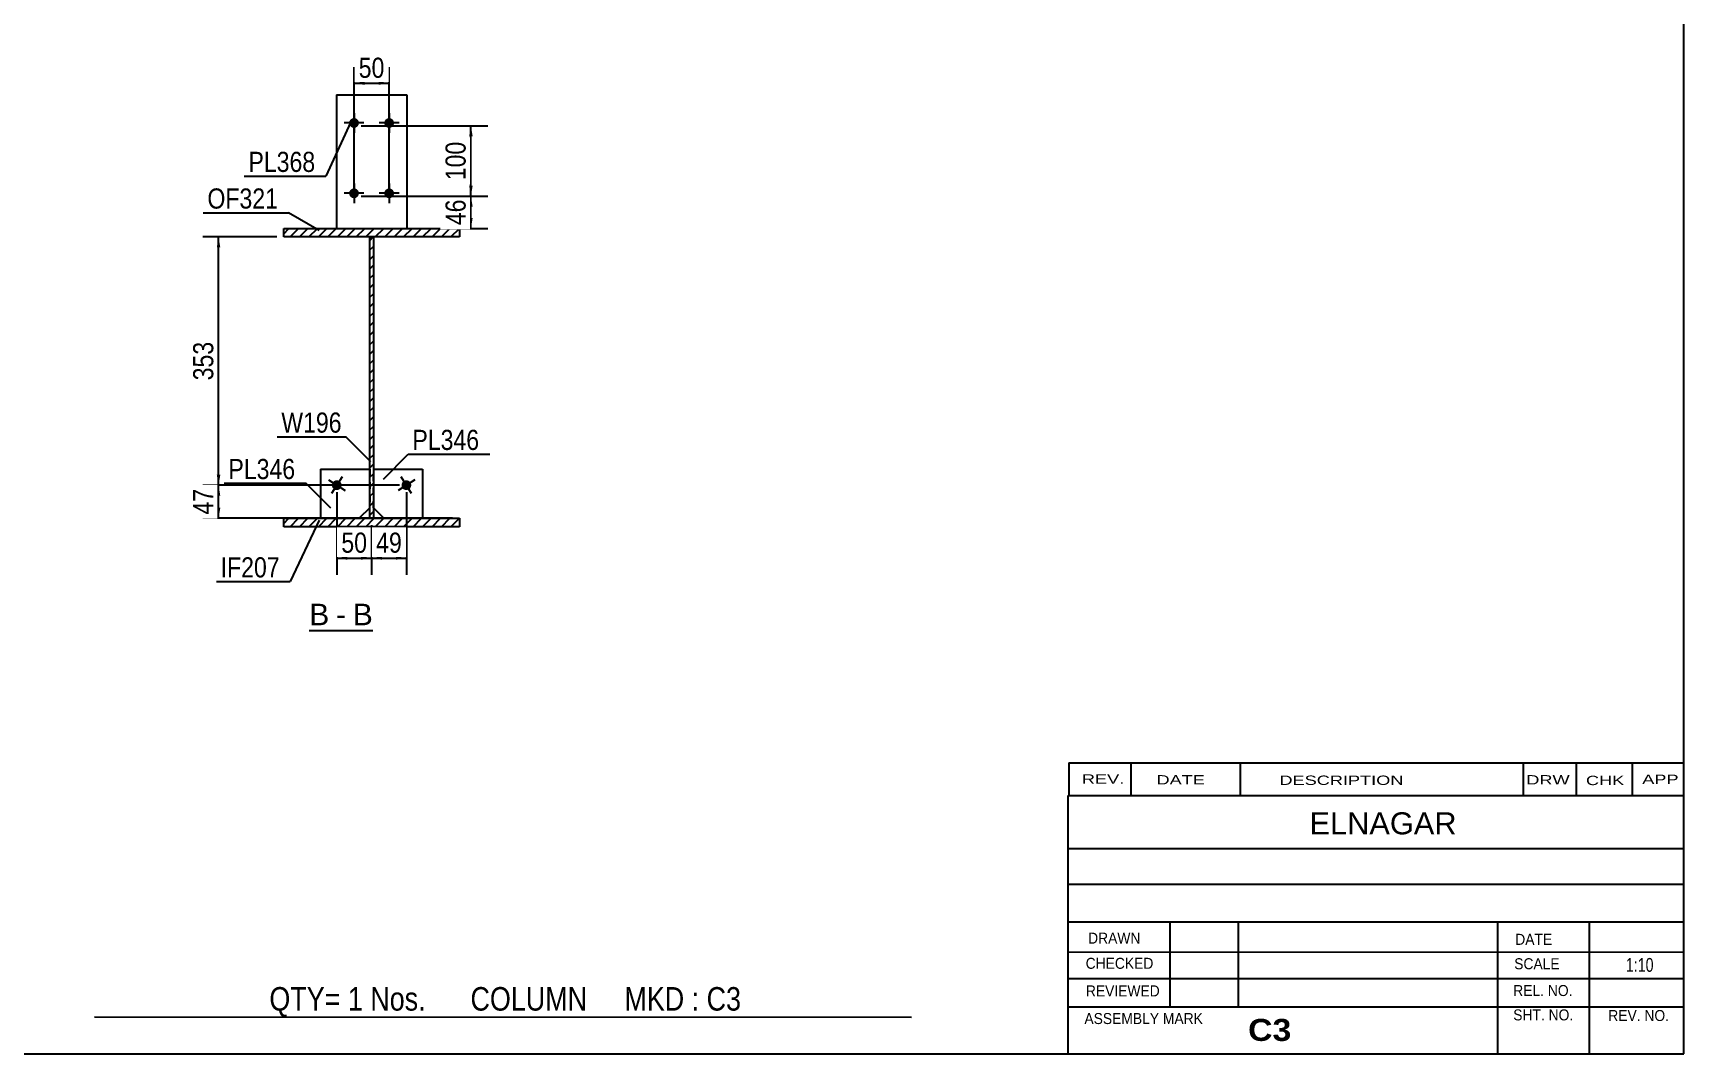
# Model space of a CAD drawing. Header units: millimetres. Extents: x -338 to 65, y -171 to 106.
# Drawn here: x -170.2 to 64.7, y -171.4 to -26.2 of the extents above; entities that cross this region are included whole.
import ezdxf

# ---------------------------------------------------------------- set-up
doc = ezdxf.new("R2010")
doc.units = ezdxf.units.MM
doc.linetypes.add('DXK_LINE_DOT1', pattern=[1.8814, 0.9407, -0.9407])
doc.styles.add('Arial', font='ARIAL.TTF', dxfattribs={"height": 0.2})
doc.styles.add('Arial Bold', font='ARIALBD.TTF', dxfattribs={"height": 0.2})
doc.styles.add('Arial Narrow', font='ARIALN.TTF', dxfattribs={"height": 0.2})

# ---------------------------------------------------------------- blocks, each defined once
blk = doc.blocks.new('Unknown-629260861-1210')
at = {"color": 5, "linetype": 'Continuous'}
for p, q in [((64.7, -171.39), (64.7, 105.61)), ((-335.3, -171.39), (64.7, -171.39))]:
    blk.add_line(p, q, dxfattribs=at)
blk = doc.blocks.new('Unknown-629260861-13 - 1261')
at = {"color": 7, "linetype": 'Continuous'}
blk.add_line((-130.86, -111.19), (-121.83, -111.19), dxfattribs=at)
at = {"color": 0, "linetype": 'Continuous'}
blk.add_wipeout([(-128.01, -110.44), (-128.01, -107.24), (-130.86, -107.24), (-130.86, -110.44)], dxfattribs=at)
at = {"color": 96, "linetype": 'Continuous', "style": 'Arial'}
blk.add_text('B', height=3.06, dxfattribs=at).set_placement((-130.86, -110.44))
at = {"color": 0, "linetype": 'Continuous'}
blk.add_wipeout([(-125.63, -110.44), (-125.63, -107.24), (-127.05, -107.24), (-127.05, -110.44)], dxfattribs=at)
blk.add_wipeout([(-121.83, -110.44), (-121.83, -107.24), (-124.67, -107.24), (-124.67, -110.44)], dxfattribs=at)
at = {"color": 96, "linetype": 'Continuous', "style": 'Arial'}
for s, p in [('B', (-124.67, -110.44)), ('-', (-127.05, -110.44))]:
    blk.add_text(s, height=3.06, dxfattribs=at).set_placement(p)
blk = doc.blocks.new('Part-629260861-1308 - 1261')
at = {"color": 2, "linetype": 'Continuous'}
for p, q in [((-121.74, -88.23), (-114.74, -88.23)), ((-114.74, -88.23), (-114.74, -95.23)), ((-120.24, -95.23), (-121.74, -93.73))]:
    blk.add_line(p, q, dxfattribs=at)
at = {"color": 7, "linetype": 'DXK_LINE_DOT1'}
for p, q in [((-121.74, -93.73), (-121.74, -88.23)), ((-114.74, -95.23), (-120.24, -95.23))]:
    blk.add_line(p, q, dxfattribs=at)
blk = doc.blocks.new('Part-629260861-1284 - 1261')
at = {"linetype": 'Continuous'}
h = blk.add_hatch(dxfattribs=at)
h.set_pattern_fill('', scale=0.3, style=0, pattern_type=0)
h.set_pattern_definition([(45, (-121.7417, -55.2273), (-0.67352, 0.67352), [])])
h.paths.add_polyline_path([(-121.74, -95.23), (-121.74, -55.23), (-122.24, -55.23), (-122.24, -95.23)])
at = {"color": 2, "linetype": 'Continuous'}
for p, q in [((-122.24, -95.23), (-122.24, -55.23)), ((-122.24, -55.23), (-121.74, -55.23)), ((-121.74, -55.23), (-121.74, -95.23)), ((-121.74, -95.23), (-122.24, -95.23))]:
    blk.add_line(p, q, dxfattribs=at)
blk = doc.blocks.new('Part-629260861-1313 - 1261')
at = {"color": 2, "linetype": 'Continuous'}
for p, q in [((-129.24, -88.23), (-122.24, -88.23)), ((-129.24, -88.23), (-129.24, -95.23)), ((-122.24, -93.73), (-123.74, -95.23))]:
    blk.add_line(p, q, dxfattribs=at)
at = {"color": 7, "linetype": 'DXK_LINE_DOT1'}
for p, q in [((-122.24, -88.23), (-122.24, -93.73)), ((-123.74, -95.23), (-129.24, -95.23))]:
    blk.add_line(p, q, dxfattribs=at)
blk = doc.blocks.new('Part-629260861-1335 - 1261')
at = {"color": 2, "linetype": 'Continuous'}
for p, q in [((-126.99, -35.03), (-116.99, -35.03)), ((-126.99, -35.03), (-126.99, -54.03)), ((-116.99, -35.03), (-116.99, -54.03))]:
    blk.add_line(p, q, dxfattribs=at)
at = {"color": 7, "linetype": 'DXK_LINE_DOT1'}
blk.add_line((-126.99, -54.03), (-116.99, -54.03), dxfattribs=at)
blk = doc.blocks.new('Part-629260861-1387 - 1261')
at = {"linetype": 'Continuous'}
h = blk.add_hatch(dxfattribs=at)
h.set_pattern_fill('', scale=0.3, style=0, pattern_type=0)
h.set_pattern_definition([(45, (-109.4917, -54.0273), (-0.67352, 0.67352), [])])
h.paths.add_polyline_path([(-109.49, -55.23), (-109.49, -54.03), (-134.49, -54.03), (-134.49, -55.23)])
at = {"color": 2, "linetype": 'Continuous'}
for p, q in [((-134.49, -55.23), (-134.49, -54.03)), ((-134.49, -54.03), (-109.49, -54.03)), ((-109.49, -55.23), (-134.49, -55.23)), ((-109.49, -54.03), (-109.49, -55.23))]:
    blk.add_line(p, q, dxfattribs=at)
blk = doc.blocks.new('Part-629260861-1411 - 1261')
at = {"linetype": 'Continuous'}
h = blk.add_hatch(dxfattribs=at)
h.set_pattern_fill('', scale=0.3, style=0, pattern_type=0)
h.set_pattern_definition([(45, (-109.4917, -95.2273), (-0.67352, 0.67352), [])])
h.paths.add_polyline_path([(-109.49, -96.43), (-109.49, -95.23), (-134.49, -95.23), (-134.49, -96.43)])
at = {"color": 2, "linetype": 'Continuous'}
for p, q in [((-134.49, -96.43), (-134.49, -95.23)), ((-134.49, -95.23), (-109.49, -95.23)), ((-109.49, -95.23), (-109.49, -96.43)), ((-109.49, -96.43), (-134.49, -96.43))]:
    blk.add_line(p, q, dxfattribs=at)
blk = doc.blocks.new('Bolt-629260861-1419 - 1261')
at = {"linetype": 'Continuous'}
for points in [[(-123.79, -39.03, -1), (-125.19, -39.03, -1)], [(-118.79, -39.03, -1), (-120.19, -39.03, -1)], [(-123.79, -49.03, -1), (-125.19, -49.03, -1)], [(-118.79, -49.03, -1), (-120.19, -49.03, -1)]]:
    blk.add_hatch(color=3, dxfattribs=at).paths.add_polyline_path(points)
at = {"color": 3, "linetype": 'Continuous'}
for p, q in [((-123.09, -39.03), (-125.89, -39.03)), ((-124.49, -37.63), (-124.49, -40.43)), ((-118.09, -39.03), (-120.89, -39.03)), ((-119.49, -37.63), (-119.49, -40.43)), ((-123.09, -49.03), (-125.89, -49.03)), ((-124.49, -47.63), (-124.49, -50.43)), ((-118.09, -49.03), (-120.89, -49.03)), ((-119.49, -47.63), (-119.49, -50.43))]:
    blk.add_line(p, q, dxfattribs=at)
blk = doc.blocks.new('Bolt-629260861-1420 - 1261')
at = {"linetype": 'Continuous'}
blk.add_hatch(color=3, dxfattribs=at).paths.add_polyline_path([(-126.57, -89.94, -1), (-127.32, -91.12, -1)])
at = {"color": 3, "linetype": 'Continuous'}
for p, q in [((-128.12, -89.77), (-125.76, -91.28)), ((-126.19, -89.35), (-127.69, -91.71))]:
    blk.add_line(p, q, dxfattribs=at)
blk = doc.blocks.new('Bolt-629260861-1421 - 1261')
at = {"linetype": 'Continuous'}
blk.add_hatch(color=3, dxfattribs=at).paths.add_polyline_path([(-116.67, -91.12, -1), (-117.42, -89.94, -1)])
at = {"color": 3, "linetype": 'Continuous'}
for p, q in [((-115.86, -89.77), (-118.22, -91.28)), ((-116.29, -91.71), (-117.79, -89.35))]:
    blk.add_line(p, q, dxfattribs=at)
blk = doc.blocks.new('StraightDimension-629260861-1432 - 1261')
at = {"linetype": 'Continuous'}
for points in [[(-125.44, -101.13), (-126.94, -100.88), (-125.44, -100.63)], [(-123.49, -100.63), (-121.99, -100.88), (-123.49, -101.13)]]:
    blk.add_hatch(color=7, dxfattribs=at).paths.add_polyline_path(points)
at = {"color": 7, "linetype": 'Continuous'}
for p, q in [((-126.94, -91.53), (-126.94, -103.28)), ((-121.99, -96.23), (-121.99, -103.28)), ((-126.94, -100.88), (-121.99, -100.88))]:
    blk.add_line(p, q, dxfattribs=at)
at = {"color": 0}
blk.add_wipeout([(-122.04, -100.73), (-122.04, -96.53), (-126.89, -96.53), (-126.89, -100.73)], dxfattribs=at)
at = {"color": 3, "style": 'Arial Narrow'}
blk.add_text('50', height=2.863, dxfattribs=at).set_placement((-126.29, -100.13))
blk = doc.blocks.new('StraightDimension-629260861-1471 - 1261')
at = {"linetype": 'Continuous'}
for points in [[(-108.11, -50.93), (-107.86, -49.43), (-107.61, -50.93)], [(-107.61, -52.53), (-107.86, -54.03), (-108.11, -52.53)]]:
    blk.add_hatch(color=7, dxfattribs=at).paths.add_polyline_path(points)
at = {"color": 7, "linetype": 'Continuous'}
for p, q in [((-123.49, -49.43), (-105.46, -49.43)), ((-107.86, -54.03), (-107.86, -49.43)), ((-133.49, -54.03), (-105.46, -54.03))]:
    blk.add_line(p, q, dxfattribs=at)
at = {"color": 0}
blk.add_wipeout([(-108.01, -49.3), (-112.21, -49.3), (-112.21, -54.16), (-108.01, -54.16)], dxfattribs=at)
at = {"color": 3, "style": 'Arial Narrow'}
blk.add_text('46', height=2.863, rotation=90.0002, dxfattribs=at).set_placement((-108.61, -53.56))
blk = doc.blocks.new('StraightDimension-629260861-1425 - 1261')
at = {"linetype": 'Continuous'}
for points in [[(-122.99, -33.61), (-124.49, -33.36), (-122.99, -33.11)], [(-120.99, -33.11), (-119.49, -33.36), (-120.99, -33.61)]]:
    blk.add_hatch(color=7, dxfattribs=at).paths.add_polyline_path(points)
at = {"color": 7, "linetype": 'Continuous'}
for p, q in [((-124.49, -48.43), (-124.49, -31.11)), ((-119.49, -48.43), (-119.49, -31.11)), ((-124.49, -33.36), (-119.49, -33.36))]:
    blk.add_line(p, q, dxfattribs=at)
at = {"color": 0}
blk.add_wipeout([(-119.56, -33.21), (-119.56, -29.01), (-124.42, -29.01), (-124.42, -33.21)], dxfattribs=at)
at = {"color": 3, "style": 'Arial Narrow'}
blk.add_text('50', height=2.863, dxfattribs=at).set_placement((-123.82, -32.61))
blk = doc.blocks.new('StraightDimension-629260861-1427 - 1261')
at = {"linetype": 'Continuous'}
for points in [[(-120.49, -101.13), (-121.99, -100.88), (-120.49, -100.63)], [(-118.54, -100.63), (-117.04, -100.88), (-118.54, -101.13)]]:
    blk.add_hatch(color=7, dxfattribs=at).paths.add_polyline_path(points)
at = {"color": 7, "linetype": 'Continuous'}
for p, q in [((-117.04, -91.53), (-117.04, -103.28)), ((-121.99, -96.23), (-121.99, -103.28)), ((-121.99, -100.88), (-117.04, -100.88))]:
    blk.add_line(p, q, dxfattribs=at)
at = {"color": 0}
blk.add_wipeout([(-117.09, -100.73), (-117.09, -96.53), (-121.94, -96.53), (-121.94, -100.73)], dxfattribs=at)
at = {"color": 3, "style": 'Arial Narrow'}
blk.add_text('49', height=2.863, dxfattribs=at).set_placement((-121.34, -100.13))
blk = doc.blocks.new('StraightDimension-629260861-1438 - 1261')
at = {"linetype": 'Continuous'}
for points in [[(-144.01, -56.73), (-143.76, -55.23), (-143.51, -56.73)], [(-143.51, -89.03), (-143.76, -90.53), (-144.01, -89.03)]]:
    blk.add_hatch(color=7, dxfattribs=at).paths.add_polyline_path(points)
at = {"color": 7, "linetype": 'Continuous'}
for p, q in [((-135.49, -55.23), (-146.01, -55.23)), ((-143.76, -90.53), (-143.76, -55.23)), ((-118.04, -90.53), (-146.01, -90.53))]:
    blk.add_line(p, q, dxfattribs=at)
at = {"color": 0}
blk.add_wipeout([(-143.91, -69.54), (-148.11, -69.54), (-148.11, -76.22), (-143.91, -76.22)], dxfattribs=at)
at = {"color": 3, "style": 'Arial Narrow'}
blk.add_text('353', height=2.863, rotation=90.0002, dxfattribs=at).set_placement((-144.51, -75.62))
blk = doc.blocks.new('StraightDimension-629260861-1453 - 1261')
at = {"linetype": 'Continuous'}
for points in [[(-144.01, -92.03), (-143.76, -90.53), (-143.51, -92.03)], [(-143.51, -93.73), (-143.76, -95.23), (-144.01, -93.73)]]:
    blk.add_hatch(color=7, dxfattribs=at).paths.add_polyline_path(points)
at = {"color": 7, "linetype": 'Continuous'}
for p, q in [((-118.04, -90.53), (-146.01, -90.53)), ((-143.76, -95.23), (-143.76, -90.53)), ((-110.49, -95.23), (-146.01, -95.23))]:
    blk.add_line(p, q, dxfattribs=at)
at = {"color": 0}
blk.add_wipeout([(-143.91, -90.45), (-148.11, -90.45), (-148.11, -95.31), (-143.91, -95.31)], dxfattribs=at)
at = {"color": 3, "style": 'Arial Narrow'}
blk.add_text('47', height=2.863, rotation=90.0002, dxfattribs=at).set_placement((-144.51, -94.71))
blk = doc.blocks.new('StraightDimension-629260861-1464 - 1261')
at = {"linetype": 'Continuous'}
for points in [[(-108.11, -40.93), (-107.86, -39.43), (-107.61, -40.93)], [(-107.61, -47.93), (-107.86, -49.43), (-108.11, -47.93)]]:
    blk.add_hatch(color=7, dxfattribs=at).paths.add_polyline_path(points)
at = {"color": 7, "linetype": 'Continuous'}
for p, q in [((-123.49, -39.43), (-105.46, -39.43)), ((-107.86, -49.43), (-107.86, -39.43)), ((-123.49, -49.43), (-105.46, -49.43))]:
    blk.add_line(p, q, dxfattribs=at)
at = {"color": 0}
blk.add_wipeout([(-108.01, -41.09), (-112.21, -41.09), (-112.21, -47.77), (-108.01, -47.77)], dxfattribs=at)
at = {"color": 3, "style": 'Arial Narrow'}
blk.add_text('100', height=2.863, rotation=90.0002, dxfattribs=at).set_placement((-108.61, -47.17))
blk = doc.blocks.new('CBS_CALLOFF-629260861-2597')
at = {"color": 7, "linetype": 'Continuous'}
blk.add_line((-161.42, -166.13), (-45.19, -166.14), dxfattribs=at)
at = {"color": 3, "linetype": 'Continuous', "style": 'Arial Narrow'}
blk.add_text('QTY= 1 Nos.      COLUMN     MKD : C3', height=3.3405, dxfattribs=at).set_placement((-136.53, -165.23))
blk = doc.blocks.new('CBS_NAME_BLOG-629260861-2598')
at = {"color": 7, "linetype": 'Continuous'}
for p, q in [((-22.89, -171.35), (-22.9, -134.65)), ((-22.89, -134.64), (64.62, -134.64)), ((-22.89, -142.18), (64.62, -142.18)), ((-22.82, -147.23), (64.7, -147.23)), ((-22.89, -152.61), (64.62, -152.61)), ((-8.37, -164.71), (-8.37, -152.61)), ((1.31, -164.69), (1.31, -152.62)), ((38.23, -171.35), (38.23, -152.62)), ((51.28, -171.35), (51.28, -152.61)), ((-22.89, -156.91), (64.7, -156.89)), ((-22.89, -160.65), (64.62, -160.65)), ((-22.89, -164.7), (64.62, -164.7)), ((-22.89, -171.39), (64.7, -171.39))]:
    blk.add_line(p, q, dxfattribs=at)
at = {"color": 3, "linetype": 'Continuous', "style": 'Arial'}
blk.add_text('ELNAGAR', height=3.133, dxfattribs=at).set_placement((11.43, -140.17))
at = {"color": 3, "linetype": 'Continuous'}
for s, height, style, width, p in [('DRAWN', 1.566, 'Arial', 0.9, (-20.06, -155.71)), ('DATE', 1.566, 'Arial', 0.9, (40.7, -155.88)), ('CHECKED', 1.566, 'Arial', 0.9, (-20.41, -159.29)), ('SCALE', 1.566, 'Arial', 0.9, (40.55, -159.35)), ('1:10', 1.957, 'Arial Narrow', 0.9, (56.44, -159.71)), ('REVIEWED', 1.566, 'Arial', 0.9, (-20.38, -163.21)), ('REL. NO.', 1.566, 'Arial', 0.9, (40.41, -163.16)), ('ASSEMBLY MARK', 1.5663, 'Arial', 0.9, (-20.59, -167.14)), ('C3', 3.131, 'Arial Bold', 1.1, (2.69, -169.54)), ('SHT. NO.', 1.566, 'Arial', 0.9, (40.41, -166.62)), ('REV. NO.', 1.566, 'Arial', 0.9, (53.93, -166.71))]:
    blk.add_text(s, height=height, dxfattribs=dict(at, style=style, width=width)).set_placement(p)
blk = doc.blocks.new('CBS_REVISION-629260861-2599')
at = {"color": 7, "linetype": 'Continuous'}
for p, q in [((-22.81, -130.01), (64.69, -130.01)), ((-22.81, -130.01), (-22.81, -134.64)), ((-14.01, -130.01), (-14.01, -134.64)), ((1.58, -130.01), (1.58, -134.58)), ((41.84, -130.01), (41.84, -134.64)), ((49.38, -130.01), (49.38, -134.64)), ((57.33, -130.01), (57.33, -134.64)), ((-22.81, -134.64), (64.69, -134.64))]:
    blk.add_line(p, q, dxfattribs=at)
at = {"color": 7, "style": 'Arial Narrow', "width": 1.7}
for s, height, p in [('REV.', 1.326, (-20.95, -132.97)), ('DATE', 1.326, (-10.33, -133.08)), ('DESCRIPTION', 1.3257, (7.15, -133.14)), ('DRW', 1.326, (42.27, -133.08)), ('CHK', 1.326, (50.75, -133.17)), ('APP', 1.326, (58.76, -133.01))]:
    blk.add_text(s, height=height, dxfattribs=at).set_placement(p)
blk = doc.blocks.new('Mark-629260861-1304 - 1261')
at = {"color": 0}
blk.add_wipeout([(-106.67, -85.52), (-106.67, -82.52), (-116.18, -82.52), (-116.18, -85.52)], dxfattribs=at)
blk.add_wipeout([(-106.67, -85.52), (-106.67, -82.52), (-116.18, -82.52), (-116.18, -85.52)], dxfattribs=at)
at = {"color": 7, "linetype": 'Continuous'}
for p, q in [((-120.31, -89.66), (-116.78, -86.12)), ((-116.78, -86.12), (-105.17, -86.12))]:
    blk.add_line(p, q, dxfattribs=at)
at = {"color": 3, "style": 'Arial Narrow'}
blk.add_text('PL346', height=2.863, dxfattribs=at).set_placement((-116.18, -85.52))
blk = doc.blocks.new('Mark-629260861-1279 - 1261')
at = {"color": 0}
blk.add_wipeout([(-126.25, -83.06), (-126.25, -80.06), (-134.83, -80.06), (-134.83, -83.06)], dxfattribs=at)
blk.add_wipeout([(-126.25, -83.06), (-126.25, -80.06), (-134.83, -80.06), (-134.83, -83.06)], dxfattribs=at)
at = {"color": 7, "linetype": 'Continuous'}
for p in [(-135.43, -83.66), (-122.11, -87.2)]:
    blk.add_line(p, (-125.65, -83.66), dxfattribs=at)
at = {"color": 3, "style": 'Arial Narrow'}
blk.add_text('W196', height=2.863, dxfattribs=at).set_placement((-134.83, -83.06))
blk = doc.blocks.new('Mark-629260861-1309 - 1261')
at = {"color": 7, "linetype": 'Continuous'}
blk.add_line((-127.81, -93.8), (-131.35, -90.26), dxfattribs=at)
at = {"color": 0}
blk.add_wipeout([(-132.85, -89.66), (-132.85, -86.66), (-142.35, -86.66), (-142.35, -89.66)], dxfattribs=at)
blk.add_wipeout([(-132.85, -89.66), (-132.85, -86.66), (-142.35, -86.66), (-142.35, -89.66)], dxfattribs=at)
at = {"color": 7, "linetype": 'Continuous'}
blk.add_line((-142.95, -90.26), (-131.35, -90.26), dxfattribs=at)
at = {"color": 3, "style": 'Arial Narrow'}
blk.add_text('PL346', height=2.863, dxfattribs=at).set_placement((-142.35, -89.66))
blk = doc.blocks.new('Mark-629260861-1331 - 1261')
at = {"color": 7, "linetype": 'Continuous'}
blk.add_line((-124.96, -38.86), (-128.5, -46.59), dxfattribs=at)
at = {"color": 0}
blk.add_wipeout([(-130, -45.99), (-130, -42.99), (-139.5, -42.99), (-139.5, -45.99)], dxfattribs=at)
blk.add_wipeout([(-130, -45.99), (-130, -42.99), (-139.5, -42.99), (-139.5, -45.99)], dxfattribs=at)
at = {"color": 7, "linetype": 'Continuous'}
blk.add_line((-140.1, -46.59), (-128.5, -46.59), dxfattribs=at)
at = {"color": 3, "style": 'Arial Narrow'}
blk.add_text('PL368', height=2.863, dxfattribs=at).set_placement((-139.5, -45.99))
blk = doc.blocks.new('Mark-629260861-1383 - 1261')
at = {"color": 7, "linetype": 'Continuous'}
blk.add_line((-129.46, -54.3), (-133.79, -51.8), dxfattribs=at)
at = {"color": 0}
blk.add_wipeout([(-135.29, -51.2), (-135.29, -48.2), (-145.34, -48.2), (-145.34, -51.2)], dxfattribs=at)
blk.add_wipeout([(-135.29, -51.2), (-135.29, -48.2), (-145.34, -48.2), (-145.34, -51.2)], dxfattribs=at)
at = {"color": 7, "linetype": 'Continuous'}
blk.add_line((-145.94, -51.8), (-133.79, -51.8), dxfattribs=at)
at = {"color": 3, "style": 'Arial Narrow'}
blk.add_text('OF321', height=2.863, dxfattribs=at).set_placement((-145.34, -51.2))
blk = doc.blocks.new('Mark-629260861-1407 - 1261')
at = {"color": 7, "linetype": 'Continuous'}
blk.add_line((-129.45, -95.51), (-133.55, -104.24), dxfattribs=at)
at = {"color": 0}
blk.add_wipeout([(-135.05, -103.64), (-135.05, -100.64), (-143.46, -100.64), (-143.46, -103.64)], dxfattribs=at)
blk.add_wipeout([(-135.05, -103.64), (-135.05, -100.64), (-143.46, -100.64), (-143.46, -103.64)], dxfattribs=at)
at = {"color": 7, "linetype": 'Continuous'}
blk.add_line((-144.06, -104.24), (-133.55, -104.24), dxfattribs=at)
at = {"color": 3, "style": 'Arial Narrow'}
blk.add_text('IF207', height=2.863, dxfattribs=at).set_placement((-143.46, -103.64))

msp = doc.modelspace()

# ---------------------------------------------------------------- block references
for name in ['Unknown-629260861-1210', 'Part-629260861-1335 - 1261', 'Bolt-629260861-1419 - 1261', 'Part-629260861-1387 - 1261', 'Part-629260861-1284 - 1261', 'Part-629260861-1313 - 1261', 'Part-629260861-1308 - 1261', 'Bolt-629260861-1420 - 1261', 'Bolt-629260861-1421 - 1261', 'Part-629260861-1411 - 1261', 'CBS_REVISION-629260861-2599', 'CBS_NAME_BLOG-629260861-2598', 'CBS_CALLOFF-629260861-2597']:
    msp.add_blockref(name, (0, 0))

# ---------------------------------------------------------------- next in the draw order: block references
for name in ['StraightDimension-629260861-1471 - 1261', 'StraightDimension-629260861-1432 - 1261', 'Unknown-629260861-13 - 1261']:
    msp.add_blockref(name, (0, 0))

# ---------------------------------------------------------------- next in the draw order: block references
for name in ['StraightDimension-629260861-1425 - 1261', 'StraightDimension-629260861-1427 - 1261']:
    msp.add_blockref(name, (0, 0))

# ---------------------------------------------------------------- next in the draw order: block references
for name in ['Mark-629260861-1331 - 1261', 'StraightDimension-629260861-1464 - 1261', 'StraightDimension-629260861-1438 - 1261']:
    msp.add_blockref(name, (0, 0))

# ---------------------------------------------------------------- next in the draw order: block references
for name in ['Mark-629260861-1383 - 1261', 'Mark-629260861-1279 - 1261', 'StraightDimension-629260861-1453 - 1261']:
    msp.add_blockref(name, (0, 0))

# ---------------------------------------------------------------- next in the draw order: block references
for name in ['Mark-629260861-1304 - 1261', 'Mark-629260861-1309 - 1261', 'Mark-629260861-1407 - 1261']:
    msp.add_blockref(name, (0, 0))

doc.saveas('drawing.dxf')
